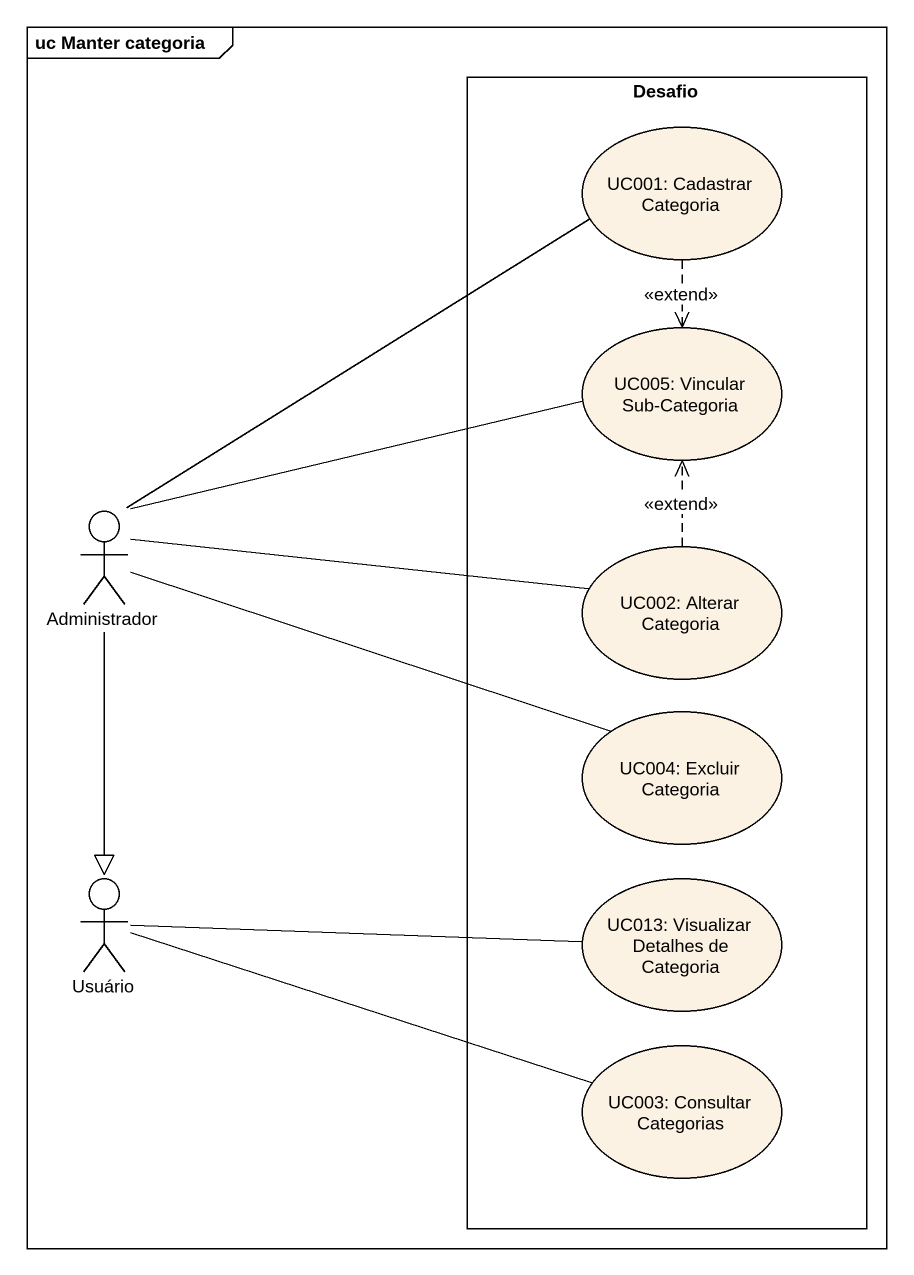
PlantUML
@startuml
mainframe uc Manter categoria
rectangle Desafio {
  usecase "UC001: Cadastrar Categoria" as UC001_Cadastrar_Categoria
  usecase "UC005: Vincular Sub-Categoria" as UC005_Vincular_Sub_Categoria
  usecase "UC002: Alterar Categoria" as UC002_Alterar_Categoria
  usecase "UC004: Excluir Categoria" as UC004_Excluir_Categoria
  usecase "UC013: Visualizar Detalhes de Categoria" as UC013_Visualizar_Detalhes
  usecase "UC003: Consultar Categorias" as UC003_Consultar_Categorias
}
actor Administrador
actor Usuário
UC001_Cadastrar_Categoria ..> UC005_Vincular_Sub_Categoria : <<extend>>
Administrador -up- UC001_Cadastrar_Categoria
Administrador -right- UC005_Vincular_Sub_Categoria
Administrador -right- UC002_Alterar_Categoria
Administrador -right- UC004_Excluir_Categoria
Administrador --|> Usuário
UC002_Alterar_Categoria .up.> UC005_Vincular_Sub_Categoria : <<extend>>
Usuário -right- UC013_Visualizar_Detalhes
Usuário -right- UC003_Consultar_Categorias
@enduml
